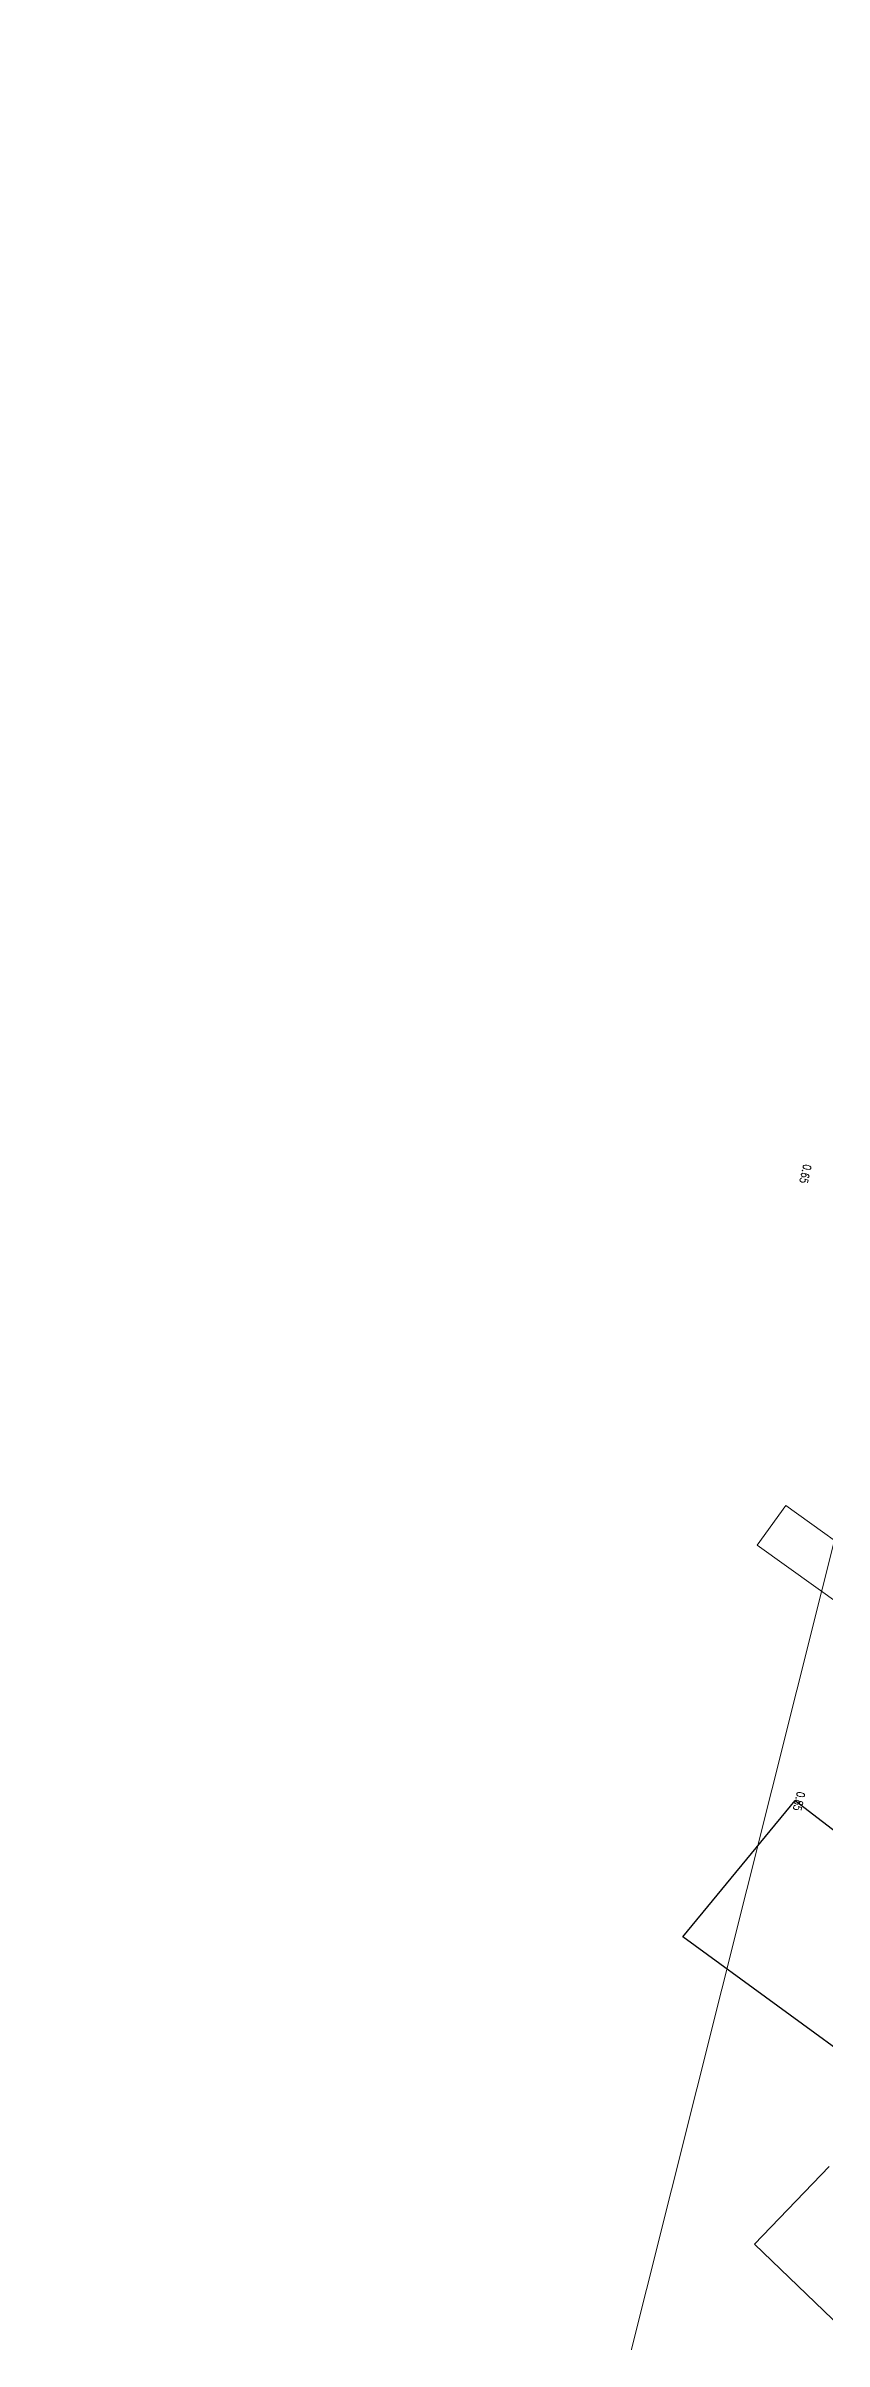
# Model space of a CAD drawing. Header units: metres. Extents: x 583412 to 583840, y 1186334 to 1187497.
# Drawn here: x 583412.3 to 583499.8, y 1186736.7 to 1186994.8 of the extents above; entities that cross this region are included whole.
import ezdxf
from ezdxf.enums import TextEntityAlignment as Align

# ---------------------------------------------------------------- set-up
doc = ezdxf.new("R2010")
doc.units = ezdxf.units.M
doc.header["$MEASUREMENT"] = 0
doc.layers.get('Defpoints').update_dxf_attribs({"color": 9, "lineweight": 0})
doc.layers.add('1.KS.NHA', color=225, linetype='Continuous', lineweight=13)
doc.layers.add('cao do binh do', color=4, linetype='Continuous')
doc.layers.add('KS_muong ao', color=4, linetype='TALUYPHAI-KHKS')
doc.styles.add('ChuSo', font='vnsimple.shx')
doc.linetypes.add('TALUYPHAI-KHKS', pattern='A,5,[130,ltypeshp,S=5,R=0,X=0,Y=-5],10,[130,ltypeshp,S=5,R=0,X=0,Y=-5],10,[130,ltypeshp,S=10,R=0,X=0,Y=-10],5', length=30)

msp = doc.modelspace()

# ---------------------------------------------------------------- linework, layer by layer
at = {"layer": '1.KS.NHA', "linetype": 'Continuous'}
for p, q in [((583492.26, 1186826.17), (583495.47, 1186830.63)), ((583495.47, 1186830.63), (583510.78, 1186819.64)), ((583507.57, 1186815.18), (583492.26, 1186826.17))]:
    msp.add_line(p, q, dxfattribs=at)
at = {"layer": '1.KS.NHA', "color": 225, "linetype": 'Continuous'}
for p, q in [((583500.36, 1186756.31), (583491.96, 1186747.57)), ((583491.96, 1186747.57), (583502.68, 1186737.27))]:
    msp.add_line(p, q, dxfattribs=at)
at = {"layer": 'Defpoints', "color": 6}
msp.add_line((583412.26, 1186473.01), (583669.06, 1187497.35), dxfattribs=at)
at = {"layer": 'KS_muong ao', "color": 125, "linetype": 'TALUYPHAI-KHKS', "ltscale": 0.03}
for p, q in [((583483.89, 1186782.11), (583496.53, 1186797.47)), ((583496.53, 1186797.47), (583517.39, 1186781.4)), ((583516.33, 1186758.44), (583483.89, 1186782.11))]:
    msp.add_line(p, q, dxfattribs=at)

# ---------------------------------------------------------------- texts
at = {"layer": 'cao do binh do', "color": 44, "style": 'ChuSo', "width": 0.8}
for s, p in [('0.65', (583497.25, 1186868.02, 0.65)), ('0.85', (583496.53, 1186797.47, 0.85))]:
    msp.add_text(s, height=0.9, rotation=256.5354, dxfattribs=at).set_placement(p, align=Align.CENTER)

doc.saveas('drawing.dxf')
